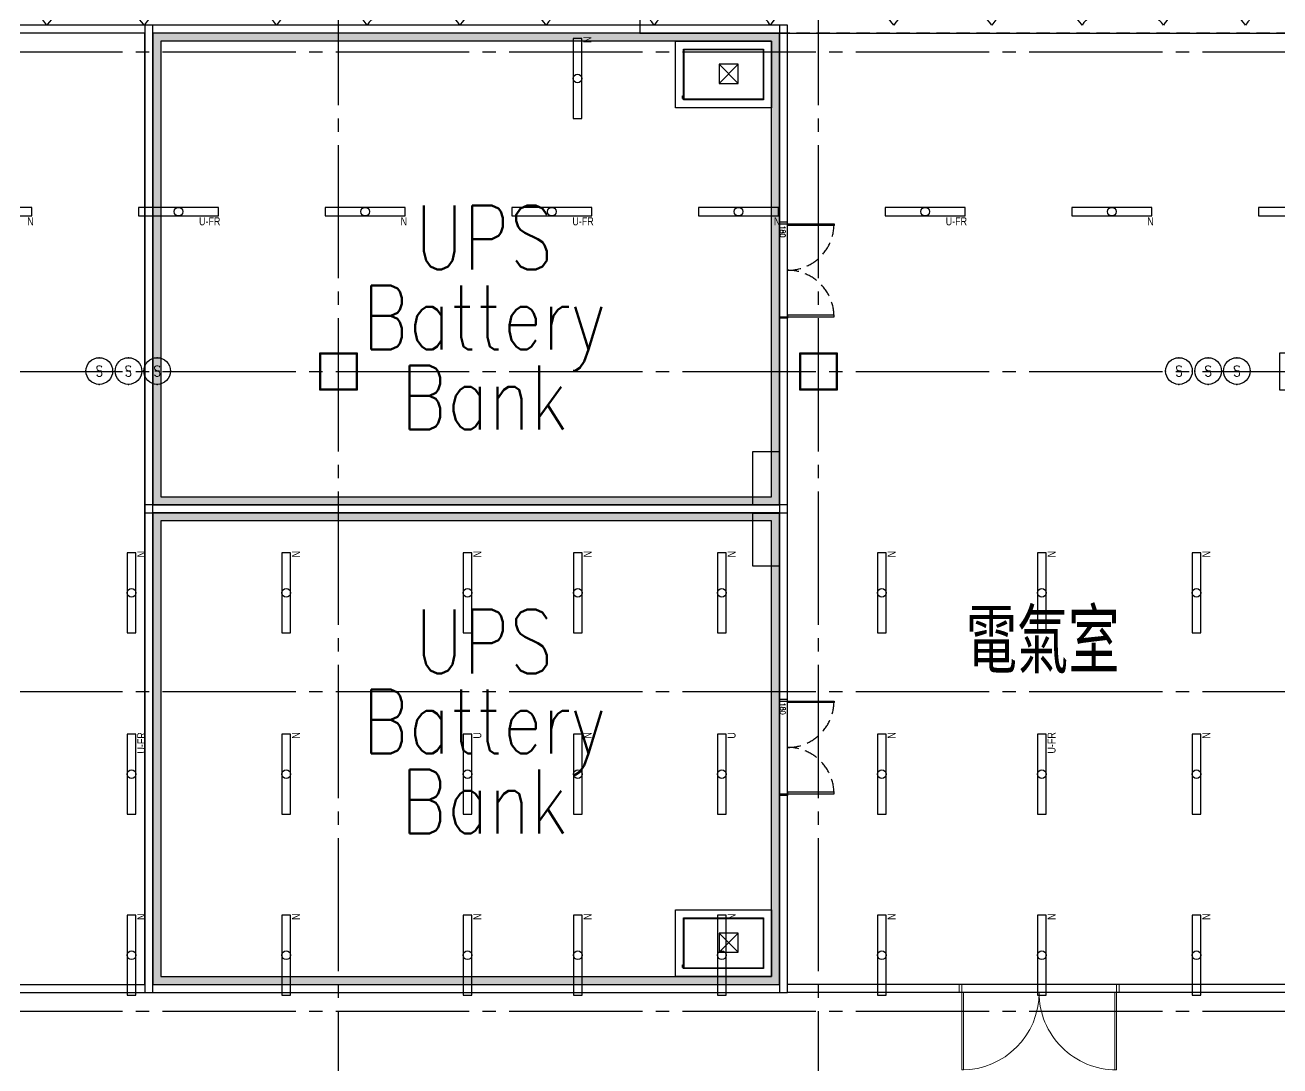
# Model space of a CAD drawing. Header units: millimetres. Extents: x -48783 to 40488, y 6477 to 32964.
# Drawn here: x 16512 to 18865, y 12047 to 14000 of the extents above; entities that cross this region are included whole.
import ezdxf
from ezdxf.enums import TextEntityAlignment as Align

# ---------------------------------------------------------------- set-up
doc = ezdxf.new("R2010")
doc.units = ezdxf.units.MM
doc.header["$LTSCALE"] = 100
doc.linetypes.add('X-N-FAB-L20$0$COL-CEN-LIN', pattern=[3.25, 2.5, -0.25, 0.25, -0.25])
doc.linetypes.add('X-N-FAB-L20$0$HIDDEN', pattern=[0.375, 0.25, -0.125])
for name, color, linetype in [('0-XREF', 7, 'Continuous'), ('188K-SM-06-F1-L20-ELEC-LIGHT-Y2257103$0$E-LIGHT(W)-N', 8, 'Continuous'), ('188K-SM-06-F1-L20-ELEC-LIGHT-Y2257103$0$E-LIGHT(W)-U FR', 8, 'Continuous'), ('188K-SM-06-F1-L20-ELEC-LIGHT-Y2257103$0$E-LIGHT(W)-U XLPE', 8, 'Continuous'), ('188K-SM-06-F1-L20-ELEC-LIGHT-Y2257103$0$E-LIGHT-SW', 8, 'Continuous'), ('X-N-FAB-L20$0$08', 8, 'Continuous'), ('X-N-FAB-L20$0$200K新增範圍', 8, 'Continuous'), ('X-N-FAB-L20$0$A-WALL-IN', 8, 'Continuous'), ('X-N-FAB-L20$0$BLOCK', 8, 'Continuous'), ('X-N-FAB-L20$0$CCL', 8, 'X-N-FAB-L20$0$COL-CEN-LIN'), ('X-N-FAB-L20$0$COL-S', 8, 'Continuous'), ('X-N-FAB-L20$0$DOOR', 8, 'Continuous'), ('X-N-FAB-L20$0$DOORSILL', 8, 'Continuous'), ('X-N-FAB-L20$0$DRAIN', 8, 'Continuous'), ('X-N-FAB-L20$0$TXT-CODE', 8, 'Continuous'), ('X-N-FAB-L20$0$TXT-CODE-雲', 8, 'Continuous'), ('X-N-FAB-L20$0$WALL-P', 8, 'Continuous')]:
    doc.layers.add(name, color=color, linetype=linetype)
doc.layers.add('188K-SM-06-F1-L20-ELEC-LIGHT-Y2257103$0$Defpoints-CAS', color=8, linetype='Continuous', plot=False)
doc.styles.add('188K-SM-06-F1-L20-ELEC-LIGHT-Y2257103$0$F12P8-SM-03-C40-ELEC-LIGHT-L209207$0$Standard', font='txt.shx', dxfattribs={"bigfont": 'chineset.shx'})
doc.styles.add('188K-SM-06-F1-L20-ELEC-LIGHT-Y2257103$0$Standard', font='arial.ttf')
doc.styles.add('X-N-FAB-L20$0$CHINA', font='simplex.shx', dxfattribs={"width": 0.75, "bigfont": 'chineset.shx'})

# ---------------------------------------------------------------- blocks, each defined once
blk = doc.blocks.new('*U82')
at = {"ltscale": 600}
blk.add_lwpolyline([(-75, -8.1), (75, -8.1), (75, 8.1), (-75, 8.1)], close=True, dxfattribs=at)
blk.add_circle((0, 0), 8.1, dxfattribs=at)
at = {"style": '188K-SM-06-F1-L20-ELEC-LIGHT-Y2257103$0$Standard', "width": 0.8}
blk.add_text('U-FR', height=15, rotation=360, dxfattribs=at).set_placement((78.5, -18.1), align=Align.MIDDLE_RIGHT)
blk = doc.blocks.new('*U80')
at = {"ltscale": 600}
blk.add_lwpolyline([(75, 8.1), (-75, 8.1), (-75, -8.1), (75, -8.1)], close=True, dxfattribs=at)
blk.add_circle((0, 0), 8.1, dxfattribs=at)
at = {"style": '188K-SM-06-F1-L20-ELEC-LIGHT-Y2257103$0$Standard', "width": 0.8}
blk.add_text('N', height=15, rotation=360, dxfattribs=at).set_placement((78.5, -18.1), align=Align.MIDDLE_RIGHT)
blk = doc.blocks.new('*U95')
at = {"layer": '188K-SM-06-F1-L20-ELEC-LIGHT-Y2257103$0$E-LIGHT(W)-N'}
blk.add_blockref('*U80', (173.2, 8.9), dxfattribs=at)
at = {"layer": '188K-SM-06-F1-L20-ELEC-LIGHT-Y2257103$0$E-LIGHT(W)-U FR'}
blk.add_blockref('*U82', (-176.8, 8.9), dxfattribs=at)
blk = doc.blocks.new('*U96')
at = {"color": 0, "linetype": 'ByBlock', "lineweight": -2, "transparency": 16777216}
for p in [(14000, 0), (14700, 0), (15400, 0), (16100, 0), (16800, 0)]:
    blk.add_blockref('*U95', p, dxfattribs=at)
blk = doc.blocks.new('*U81')
at = {"ltscale": 600}
blk.add_lwpolyline([(-75, -8.1), (75, -8.1), (75, 8.1), (-75, 8.1)], close=True, dxfattribs=at)
blk.add_circle((0, 0), 8.1, dxfattribs=at)
at = {"style": '188K-SM-06-F1-L20-ELEC-LIGHT-Y2257103$0$Standard', "width": 0.8}
blk.add_text('U', height=15, rotation=360, dxfattribs=at).set_placement((78.5, -18.1), align=Align.MIDDLE_RIGHT)
blk = doc.blocks.new('*U74')
blk.add_circle((0, 0), 25)
at = {"layer": '188K-SM-06-F1-L20-ELEC-LIGHT-Y2257103$0$Defpoints-CAS'}
blk.add_lwpolyline([(-3.5, 0.46), (3.5, 0.46), (3.5, -0.46), (-3.5, -0.46)], close=True, dxfattribs=at)
for p in [(0, 25), (-25, 0), (25, 0), (0, -25)]:
    blk.add_point(p, dxfattribs=at)
at = {"style": '188K-SM-06-F1-L20-ELEC-LIGHT-Y2257103$0$F12P8-SM-03-C40-ELEC-LIGHT-L209207$0$Standard', "width": 0.8}
blk.add_text('S', height=20, dxfattribs=at).set_placement((0, 0), align=Align.MIDDLE_CENTER)
blk = doc.blocks.new('188K-SM-06-F1-L20-ELEC-LIGHT-Y2257103')
blk.add_blockref('*U96', (2276.7, 13641.1))
at = {"layer": '188K-SM-06-F1-L20-ELEC-LIGHT-Y2257103$0$E-LIGHT(W)-N', "rotation": 90}
for p in [(17548.1, 13900), (16712, 12935), (17002, 12935), (17342, 12935), (17548.7, 12935), (17818.7, 12935), (18118.7, 12935), (18418.7, 12935), (18708.7, 12935), (17002, 12595), (17548.7, 12595), (18118.7, 12595), (18708.7, 12595), (16712, 12255), (17002, 12255), (17342, 12255), (17548.7, 12255), (17818.7, 12255), (18118.7, 12255), (18418.7, 12255), (18708.7, 12255)]:
    blk.add_blockref('*U80', p, dxfattribs=at)
at = {"layer": '188K-SM-06-F1-L20-ELEC-LIGHT-Y2257103$0$E-LIGHT(W)-U FR', "rotation": 90}
for p in [(16712, 12595), (18418.7, 12595)]:
    blk.add_blockref('*U82', p, dxfattribs=at)
at = {"layer": '188K-SM-06-F1-L20-ELEC-LIGHT-Y2257103$0$E-LIGHT(W)-U XLPE', "rotation": 90}
for p in [(17342, 12595), (17818.7, 12595)]:
    blk.add_blockref('*U81', p, dxfattribs=at)
at = {"layer": '188K-SM-06-F1-L20-ELEC-LIGHT-Y2257103$0$E-LIGHT-SW'}
for p in [(16651.4, 13351), (16706, 13351), (16759.9, 13351), (18675.8, 13351), (18730.5, 13351), (18784.3, 13351)]:
    blk.add_blockref('*U74', p, dxfattribs=at)
blk = doc.blocks.new('X-N-FAB-L20$0$A$Cc7bb84f0')
at = {"layer": 'X-N-FAB-L20$0$COL-S'}
for points in [[(0, 70), (70, 70), (70, 0), (0, 0)], [(2, 68), (68, 68), (68, 2), (2, 2)]]:
    blk.add_lwpolyline(points, close=True, dxfattribs=at)
blk = doc.blocks.new('X-N-FAB-L20$0$A$C20c95bda')
at = {"layer": 'X-N-FAB-L20$0$CCL'}
for p, q in [((18120, 0), (18120, 9160)), ((19020, 0), (19020, 9160)), ((240, 3350), (28330, 3350)), ((240, 2750), (28330, 2750)), ((240, 2150), (28330, 2150)), ((240, 1550), (28330, 1550))]:
    blk.add_line(p, q, dxfattribs=at)
at = {"layer": 'X-N-FAB-L20$0$200K新增範圍'}
for p in [(18085, 2715), (18985, 2715)]:
    blk.add_blockref('X-N-FAB-L20$0$A$Cc7bb84f0', p, dxfattribs=at)
blk = doc.blocks.new('X-N-FAB-L20$0$A$C1d07c4d4')
at = {"layer": 'X-N-FAB-L20$0$08'}
for points in [[(17782.4, 2690), (17782.4, 2760), (17852.4, 2760), (17852.4, 2690)], [(17784.4, 2692), (17784.4, 2758), (17850.4, 2758), (17850.4, 2692)], [(18682.4, 2690), (18682.4, 2760), (18752.4, 2760), (18752.4, 2690)], [(18684.4, 2692), (18684.4, 2758), (18750.4, 2758), (18750.4, 2692)], [(19582.4, 2690), (19582.4, 2760), (19652.4, 2760), (19652.4, 2690)]]:
    blk.add_lwpolyline(points, close=True, dxfattribs=at)
blk = doc.blocks.new('X-N-FAB-L20$0$A$C8dd265d6')
at = {"layer": 'X-N-FAB-L20$0$08'}
for p, q in [((104.8, 167), (104.8, 165.6)), ((43.3, 62.5), (79.3, 98.5)), ((43.3, 98.5), (79.3, 62.5))]:
    blk.add_line(p, q, dxfattribs=at)
for points in [[(125, 180), (0, 180), (0, 0), (125, 0)], [(110, 165), (15, 165), (15, 15), (110, 15)], [(109.2, 164.3), (15.7, 164.3), (15.7, 15.7), (109.2, 15.7)], [(43.3, 62.5), (43.3, 98.5), (79.3, 98.5), (79.3, 62.5)]]:
    blk.add_lwpolyline(points, close=True, dxfattribs=at)
for points in [[(101.7, 165), (101.7, 165.6), (109.2, 165.6), (109.2, 165)], [(108, 167), (103, 167), (103, 165.6)], [(108, 167), (108, 165.6)]]:
    blk.add_lwpolyline(points, dxfattribs=at)
blk = doc.blocks.new('X-N-FAB-L20$0$A$C79fe719f')
at = {"layer": 'X-N-FAB-L20$0$08'}
h = blk.add_hatch(dxfattribs=at)
h.set_pattern_fill('ANGLE', color=256)
h.set_pattern_definition([(0, (-13916.41, -11787.88), (0, 6.985), [5.08, -1.905]), (90, (-13916.41, -11787.88), (-6.985, 4e-16), [5.08, -1.905])])
h.paths.add_polyline_path([(16382.5, 2197.1), (15207.5, 2197.1), (15207.5, 1312.1), (16382.5, 1312.1)])
h.paths.add_polyline_path([(15222.5, 1327.1), (15222.5, 2182.1), (16367.5, 2182.1), (16367.5, 1327.1)], flags=16)
h.paths.add_polyline_path([(15412.5, 1397.1), (15307.5, 1397.1), (15307.5, 1457.1), (15307.5, 1517.1), (15307.5, 1577.1), (15307.5, 1637.1), (15412.5, 1637.1), (15412.5, 1577.1), (15412.5, 1517.1), (15412.5, 1457.1)], flags=0)
h.paths.add_polyline_path([(15383.7, 1427.7), (15356.7, 1427.7), (15331.2, 1427.7), (15331.2, 1458.3), (15356.7, 1458.3), (15356.7, 1490.7), (15383.7, 1490.7)], flags=0)
h.paths.add_polyline_path([(15383.7, 1547.7), (15356.7, 1547.7), (15331.2, 1547.7), (15331.2, 1578.3), (15356.7, 1578.3), (15356.7, 1610.7), (15383.7, 1610.7)], flags=0)
h.paths.add_polyline_path([(16382.5, 1297.1), (15207.5, 1297.1), (15207.5, 412.1), (16382.5, 412.1)])
h.paths.add_polyline_path([(16367.5, 1282.1), (16367.5, 427.1), (15222.5, 427.1), (15222.5, 1282.1)], flags=16)
h.paths.add_polyline_path([(15412.5, 1212.1), (15412.5, 1152.1), (15412.5, 1092.1), (15312.5, 1092.1), (15307.5, 1092.1), (15307.5, 1152.1), (15307.5, 1212.1)], flags=0)
h.paths.add_polyline_path([(15383.7, 1190.6), (15383.7, 1109.6), (15356.7, 1109.6), (15356.7, 1142), (15331.2, 1142), (15331.2, 1190.6), (15358.2, 1190.6)], flags=0)
h.paths.add_polyline_path([(15331.2, 1427.7), (15331.2, 1458.3), (15358.2, 1458.3), (15358.2, 1427.7)], flags=0)
h.paths.add_polyline_path([(15356.7, 1427.7), (15356.7, 1490.7), (15383.7, 1490.7), (15383.7, 1427.7)], flags=0)
h.paths.add_polyline_path([(15331.2, 1547.7), (15331.2, 1578.3), (15358.2, 1578.3), (15358.2, 1547.7)], flags=0)
h.paths.add_polyline_path([(15356.7, 1547.7), (15356.7, 1610.7), (15383.7, 1610.7), (15383.7, 1547.7)], flags=0)
h.paths.add_polyline_path([(15331.2, 1190.6), (15331.2, 1142), (15358.2, 1142), (15358.2, 1190.6)], flags=0)
h.paths.add_polyline_path([(15356.7, 1190.6), (15356.7, 1109.6), (15383.7, 1109.6), (15383.7, 1190.6)], flags=0)
for points in [[(16382.5, 1412.1), (16382.5, 1312.1), (16332.5, 1312.1), (16332.5, 1412.1)], [(16382.5, 1296.8), (16382.5, 1196.8), (16332.5, 1196.8), (16332.5, 1296.8)]]:
    blk.add_lwpolyline(points, close=True, dxfattribs=at)
at = {"layer": 'X-N-FAB-L20$0$DRAIN'}
for points in [[(15222.5, 1327.1), (16367.5, 1327.1), (16367.5, 2182.1), (15222.5, 2182.1)], [(15207.5, 412.1), (16382.5, 412.1), (16382.5, 1297.1), (15207.5, 1297.1)], [(15222.5, 427.1), (16367.5, 427.1), (16367.5, 1282.1), (15222.5, 1282.1)]]:
    blk.add_lwpolyline(points, close=True, dxfattribs=at)
at = {"layer": 'X-N-FAB-L20$0$WALL-P'}
for points in [[(13901.5, 397.1), (15207.5, 397.1), (15207.5, 2212.1), (13901.5, 2212.1)], [(15192.5, 1297.1), (16397.5, 1297.1), (16397.5, 2212.1), (15192.5, 2212.1)], [(16382.5, 1297.1), (16397.5, 1297.1), (16397.5, 2212.1), (16382.5, 2212.1)], [(13916.5, 412.1), (15192.5, 412.1), (15192.5, 2197.1), (13916.5, 2197.1)], [(15207.5, 1312.1), (16382.5, 1312.1), (16382.5, 2197.1), (15207.5, 2197.1)], [(15192.5, 397.1), (16397.5, 397.1), (16397.5, 1312.1), (15192.5, 1312.1)], [(16382.5, 397.1), (16397.5, 397.1), (16397.5, 1312.1), (16382.5, 1312.1)]]:
    blk.add_lwpolyline(points, close=True, dxfattribs=at)
for points in [[(17355.5, 1527.1), (17355.5, 397.1), (16397.5, 397.1)], [(17340.5, 1527.1), (17340.5, 412.1), (16397.5, 412.1)]]:
    blk.add_lwpolyline(points, dxfattribs=at)
at = {"color": 1, "ltscale": 1000, "xscale": -1.000000000000004, "rotation": 90}
for p in [(16367.5, 2182.1), (16367.5, 552.1)]:
    blk.add_blockref('X-N-FAB-L20$0$A$C8dd265d6', p, dxfattribs=at)
blk = doc.blocks.new('*U197')
at = {"layer": 'X-N-FAB-L20$0$DOOR', "linetype": 'Continuous'}
for points in [[(6, 15), (3, 15), (3, 102), (6, 102)], [(174, 15), (177, 15), (177, 102), (174, 102)], [(0, 15), (0, 0), (3, 0), (3, 15)], [(180, 15), (180, 0), (177, 0), (177, 15)]]:
    blk.add_lwpolyline(points, close=True, dxfattribs=at)
at = {"layer": 'X-N-FAB-L20$0$DOOR', "linetype": 'X-N-FAB-L20$0$HIDDEN'}
for centre, start, end in [((3, 15), 0, 88.0239), ((177, 15), 91.9761, 180)]:
    blk.add_arc(centre, 87, start, end, dxfattribs=at)
at = {"layer": 'X-N-FAB-L20$0$DOORSILL', "linetype": 'Continuous'}
for p, q in [((177, 15), (3, 15)), ((3, 0), (177, 0))]:
    blk.add_line(p, q, dxfattribs=at)
at = {"layer": 'DefPoints', "style": 'X-N-FAB-L20$0$CHINA', "width": 0.75}
blk.add_text('180', height=10, dxfattribs=at).set_placement((6, 0.7))
blk = doc.blocks.new('X-N-FAB-L20$0$萬用門(22改)-REVISED[26]_1')
at = {"layer": 'X-N-FAB-L20$0$DOOR', "lineweight": 0}
for p, q in [((1368.5, 6015), (1368.5, 6020)), ((1368.5, 6020), (1383.5, 6020)), ((1383.5, 6015), (1368.5, 6015)), ((1383.5, 6020), (1383.5, 6015)), ((1383.5, 6015), (1528.5, 6015)), ((1383.5, 6012), (1383.5, 6015)), ((1528.5, 6012), (1383.5, 6012)), ((1528.5, 6015), (1528.5, 6012)), ((1368.5, 5720), (1368.5, 5725)), ((1368.5, 5725), (1383.5, 5725)), ((1383.5, 5720), (1368.5, 5720)), ((1383.5, 5728), (1528.5, 5728)), ((1383.5, 5725), (1383.5, 5728)), ((1528.5, 5725), (1383.5, 5725)), ((1383.5, 5725), (1383.5, 5720)), ((1528.5, 5728), (1528.5, 5725))]:
    blk.add_line(p, q, dxfattribs=at)
for centre, start, end in [((1383.5, 6015), 270, 0), ((1383.5, 5725), 0, 90)]:
    blk.add_arc(centre, 145, start, end, dxfattribs=at)
blk = doc.blocks.new('X-N-FAB-L20')
at = {"layer": 'X-N-FAB-L20$0$A-WALL-IN', "linetype": 'X-N-FAB-L20$0$HIDDEN'}
blk.add_lwpolyline([(20758.7, 14975.7), (20758.7, 13985), (17665, 13985)], dxfattribs=at)
at = {"layer": 'X-N-FAB-L20$0$A-WALL-IN'}
blk.add_lwpolyline([(17666.5, 14729), (17665, 13985), (20758.7, 13985), (20758.7, 14975.7)], dxfattribs=at)
at = {"layer": 'X-N-FAB-L20$0$TXT-CODE-雲'}
blk.add_lwpolyline([(20881, 14000, 0.520567), (20630.3, 14000, 0.520567), (20429.2, 14000, 0.520567), (20166.2, 14000, 0.520567), (19957.9, 14000, 0.520567), (19791.2, 14000, 0.520567), (19643, 14000, 0.520567), (19461.4, 14000, 0.520567), (19226.3, 14000, 0.520567), (19005.7, 14000, 0.520567), (18800.3, 14000, 0.520567), (18646.5, 14000, 0.520567), (18494.2, 14000, 0.520567), (18324.7, 14000, 0.520567), (18140.9, 14000, 0.520567), (17909.4, 14000, 0.520567), (17692, 14000, 0.520567), (17489.2, 14000, 0.520567), (17327.6, 14000, 0.520567), (17153.7, 14000, 0.520567), (16983.5, 14000, 0.520567), (16735.3, 14000, 0.520567), (16553.2, 14000, 0.520567), (16381.8, 14000, 0.520567)], format="xyb", dxfattribs=at)
for name, p in [('X-N-FAB-L20$0$A$C1d07c4d4', (-717.4, 10625)), ('X-N-FAB-L20$0$A$C79fe719f', (1544.5, 11787.9))]:
    blk.add_blockref(name, p)
at = {"layer": 'X-N-FAB-L20$0$BLOCK'}
blk.add_blockref('X-N-FAB-L20$0$A$C20c95bda', (-1020, 10600), dxfattribs=at)
at = {"layer": 'X-N-FAB-L20$0$DOOR', "rotation": 270}
for p in [(17927, 13630), (17927, 12735)]:
    blk.add_blockref('*U197', p, dxfattribs=at)
at = {"layer": 'X-N-FAB-L20$0$DOOR', "lineweight": 0, "rotation": 269.9999999999999}
blk.add_blockref('X-N-FAB-L20$0$萬用門(22改)-REVISED[26]_1', (12543.5, 13568.5), dxfattribs=at)
at = {"layer": 'X-N-FAB-L20$0$TXT-CODE', "style": 'X-N-FAB-L20$0$CHINA', "width": 0.8}
for s, p in [('UPS', (17373.1, 13601.5)), ('Battery', (17373.1, 13451.5)), ('Bank', (17373.1, 13301.5)), ('電氣室', (18420.1, 12843.6)), ('UPS', (17373.1, 12843.6)), ('Battery', (17373.1, 12693.6)), ('Bank', (17373.1, 12543.6))]:
    blk.add_text(s, height=120, dxfattribs=at).set_placement(p, align=Align.MIDDLE_CENTER)

msp = doc.modelspace()

# ---------------------------------------------------------------- block references
at = {"layer": '0-XREF'}
for name in ['188K-SM-06-F1-L20-ELEC-LIGHT-Y2257103', 'X-N-FAB-L20']:
    msp.add_blockref(name, (0, 0), dxfattribs=at)

doc.saveas('drawing.dxf')
